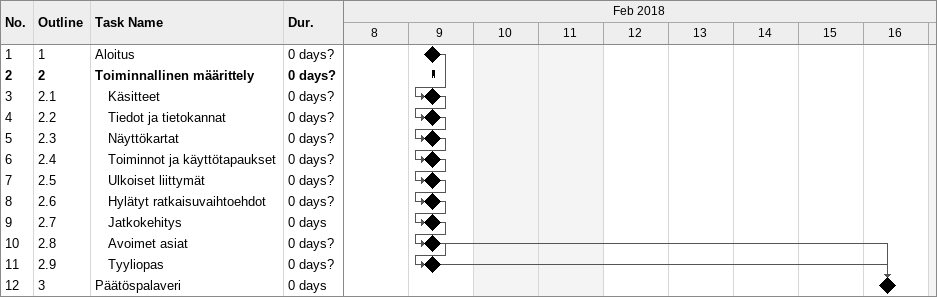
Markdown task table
| ID | WBS | Task | Duration | Start | Finish | Predecessors |
|---|---|---|---|---|---|---|
| 1 | 1 | Aloitus | 0d? | 2018-02-09 | 2018-02-09 |  |
| 2 | 2 | **Toiminnallinen määrittely** | 0d? | 2018-02-09 | 2018-02-09 |  |
| 3 | 2.1 | Käsitteet | 0d? | 2018-02-09 | 2018-02-09 | 1 |
| 4 | 2.2 | Tiedot ja tietokannat | 0d? | 2018-02-09 | 2018-02-09 | 3 |
| 5 | 2.3 | Näyttökartat | 0d? | 2018-02-09 | 2018-02-09 | 4 |
| 6 | 2.4 | Toiminnot ja käyttötapaukset | 0d? | 2018-02-09 | 2018-02-09 | 5 |
| 7 | 2.5 | Ulkoiset liittymät | 0d? | 2018-02-09 | 2018-02-09 | 6 |
| 8 | 2.6 | Hylätyt ratkaisuvaihtoehdot | 0d? | 2018-02-09 | 2018-02-09 | 7 |
| 9 | 2.7 | Jatkokehitys | 0d | 2018-02-09 | 2018-02-09 | 8 |
| 10 | 2.8 | Avoimet asiat | 0d? | 2018-02-09 | 2018-02-09 | 9 |
| 11 | 2.9 | Tyyliopas | 0d? | 2018-02-09 | 2018-02-09 | 10 |
| 12 | 3 | Päätöspalaveri | 0d | 2018-02-16 | 2018-02-16 | 11, 10 |
